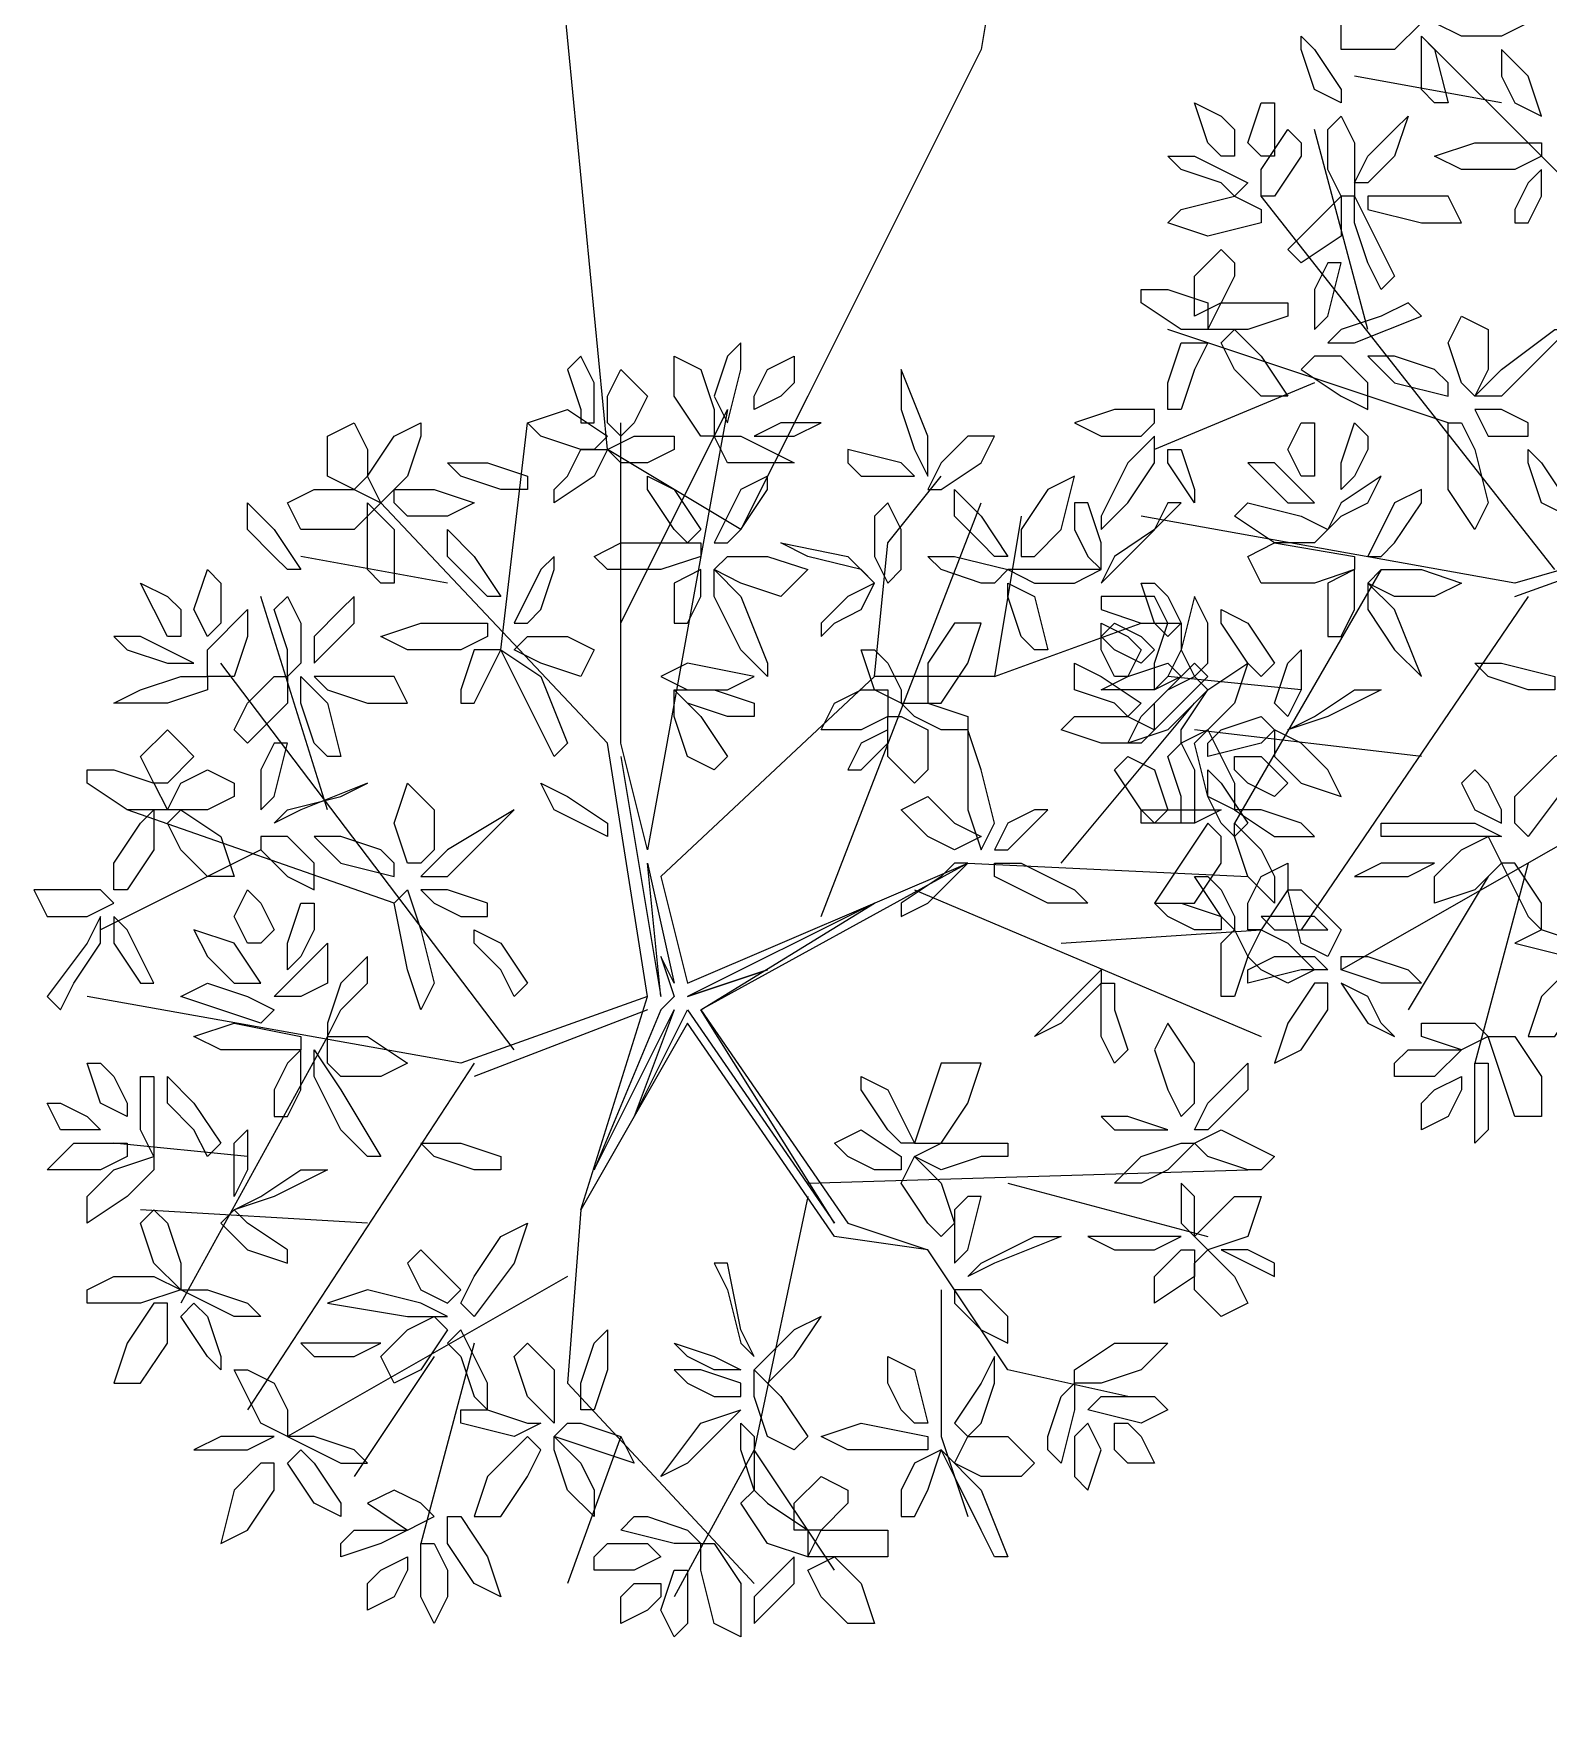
# Model space of a CAD drawing. Header units: millimetres. Extents: x 2529 to 2673, y 1639 to 1859.
# Drawn here: x 2559.973 to 2563.178, y 1725.14 to 1728.731 of the extents above; entities that cross this region are included whole.
import ezdxf

# ---------------------------------------------------------------- set-up
doc = ezdxf.new("R2010")
doc.units = ezdxf.units.MM
doc.layers.add('PDF_0', color=7, linetype='Continuous')
doc.layers.add('PDF_CVL_CUADCON_TIT', color=7, linetype='Continuous')

msp = doc.modelspace()

# ---------------------------------------------------------------- linework, layer by layer
at = {"layer": 'PDF_0', "lineweight": 9}
for points in [[(2562.7967, 1728.7825), (2562.8815, 1728.7825), (2562.9097, 1728.7543), (2562.8532, 1728.6978), (2562.7403, 1728.6978), (2562.7403, 1728.7543)], [(2562.9379, 1728.7543), (2562.9662, 1728.7825), (2563.0509, 1728.7825), (2563.1356, 1728.7543), (2563.0791, 1728.7261), (2562.9944, 1728.7261)], [(2562.6838, 1728.6131), (2562.6555, 1728.6978), (2562.6555, 1728.7261), (2562.6838, 1728.6978), (2562.7403, 1728.6131), (2562.7403, 1728.5849)], [(2562.9097, 1728.6131), (2562.9097, 1728.6978), (2562.9097, 1728.7261), (2562.9379, 1728.6978), (2562.9662, 1728.5849), (2562.9379, 1728.5849)], [(2563.1074, 1728.5849), (2563.1638, 1728.5566), (2563.1356, 1728.6413), (2563.0791, 1728.6978), (2563.0791, 1728.6413)], [(2562.5143, 1728.4719), (2562.4861, 1728.4719), (2562.4579, 1728.5001), (2562.4296, 1728.5849), (2562.4861, 1728.5566), (2562.5143, 1728.5284)], [(2562.5991, 1728.5566), (2562.5991, 1728.4719), (2562.5708, 1728.4719), (2562.5426, 1728.5001), (2562.5708, 1728.5849), (2562.5991, 1728.5849)], [(2562.6555, 1728.4719), (2562.5991, 1728.3872), (2562.5708, 1728.3872), (2562.5708, 1728.4437), (2562.6273, 1728.5284), (2562.6555, 1728.5001)], [(2562.712, 1728.4437), (2562.712, 1728.5284), (2562.7403, 1728.5566), (2562.7685, 1728.5001), (2562.7685, 1728.3872), (2562.7403, 1728.3872)], [(2562.7967, 1728.4719), (2562.8532, 1728.5284), (2562.8815, 1728.5566), (2562.8532, 1728.4719), (2562.7967, 1728.4154), (2562.7685, 1728.4154)], [(2563.1074, 1728.4437), (2562.9944, 1728.4437), (2562.9379, 1728.4719), (2563.0227, 1728.5001), (2563.1638, 1728.5001), (2563.1638, 1728.4719)], [(2562.4861, 1728.4154), (2562.4014, 1728.4437), (2562.3731, 1728.4719), (2562.4296, 1728.4719), (2562.5426, 1728.4154), (2562.5143, 1728.3872)], [(2563.1074, 1728.3307), (2563.1356, 1728.3307), (2563.1638, 1728.3872), (2563.1638, 1728.4437), (2563.1356, 1728.4154), (2563.1074, 1728.3589)], [(2562.5708, 1728.3589), (2562.5708, 1728.3307), (2562.4579, 1728.3025), (2562.3731, 1728.3307), (2562.4014, 1728.3589), (2562.5143, 1728.3872)], [(2562.6555, 1728.3025), (2562.712, 1728.3589), (2562.7403, 1728.3872), (2562.7403, 1728.3025), (2562.6555, 1728.246), (2562.6273, 1728.2742)], [(2562.7967, 1728.246), (2562.7685, 1728.3307), (2562.7685, 1728.3872), (2562.7967, 1728.3307), (2562.8532, 1728.2177), (2562.825, 1728.1895)], [(2562.7967, 1728.3872), (2562.7967, 1728.3589), (2562.9097, 1728.3307), (2562.9944, 1728.3307), (2562.9662, 1728.3872), (2562.8532, 1728.3872)], [(2562.5143, 1728.2177), (2562.4861, 1728.1613), (2562.4296, 1728.133), (2562.4296, 1728.2177), (2562.4861, 1728.2742), (2562.5143, 1728.246)], [(2562.6838, 1728.1895), (2562.6838, 1728.133), (2562.6838, 1728.1048), (2562.712, 1728.133), (2562.7403, 1728.246), (2562.712, 1728.246)], [(2562.3731, 1728.1895), (2562.4579, 1728.1613), (2562.4579, 1728.1048), (2562.4014, 1728.1048), (2562.3167, 1728.1613), (2562.3167, 1728.1895)], [(2562.6273, 1728.1613), (2562.6273, 1728.133), (2562.5426, 1728.1048), (2562.4579, 1728.1048), (2562.4861, 1728.1613), (2562.5708, 1728.1613)], [(2562.825, 1728.133), (2562.7403, 1728.1048), (2562.712, 1728.0765), (2562.7685, 1728.0765), (2562.9097, 1728.133), (2562.8815, 1728.1613)], [(2563.0227, 1727.9636), (2562.9944, 1727.9918), (2562.9662, 1728.0765), (2562.9944, 1728.133), (2563.0509, 1728.1048), (2563.0509, 1728.0201)], [(2562.4861, 1728.0765), (2562.5143, 1728.1048), (2562.5708, 1728.0483), (2562.6273, 1727.9636), (2562.5708, 1727.9636), (2562.5143, 1728.0201)], [(2563.1638, 1728.0483), (2563.0791, 1727.9636), (2563.0227, 1727.9636), (2563.0791, 1728.0201), (2563.1921, 1728.1048), (2563.2203, 1728.1048)], [(2561.413, 1727.9636), (2561.4412, 1727.9071), (2561.4695, 1728.0201), (2561.4695, 1728.0765), (2561.4412, 1728.0483)], [(2562.3731, 1727.9918), (2562.4014, 1728.0765), (2562.4579, 1728.0765), (2562.4296, 1728.0201), (2562.4014, 1727.9353), (2562.3731, 1727.9353)], [(2561.1306, 1727.9071), (2561.1588, 1727.9071), (2561.1588, 1727.9918), (2561.1306, 1728.0483), (2561.1024, 1728.0201), (2561.1306, 1727.9353)], [(2561.413, 1727.8789), (2561.3848, 1727.8789), (2561.3283, 1727.9636), (2561.3283, 1728.0483), (2561.3848, 1728.0201), (2561.413, 1727.9353)], [(2561.4977, 1727.9353), (2561.4977, 1727.9636), (2561.5259, 1728.0201), (2561.5824, 1728.0483), (2561.5824, 1727.9918), (2561.5542, 1727.9636)], [(2562.6838, 1728.0483), (2562.6555, 1728.0201), (2562.7403, 1727.9636), (2562.7967, 1727.9353), (2562.7967, 1727.9918), (2562.7403, 1728.0483)], [(2562.9379, 1728.0201), (2562.8532, 1728.0483), (2562.7967, 1728.0483), (2562.8532, 1727.9918), (2562.9662, 1727.9636), (2562.9662, 1727.9918)], [(2561.2153, 1727.8789), (2561.1871, 1727.9071), (2561.1871, 1727.9636), (2561.2153, 1728.0201), (2561.2718, 1727.9636), (2561.2436, 1727.9071)], [(2561.8083, 1727.9353), (2561.8366, 1727.8506), (2561.8648, 1727.7941), (2561.8648, 1727.8789), (2561.8083, 1728.0201), (2561.8083, 1727.9918)], [(2561.1306, 1727.8506), (2561.0459, 1727.8789), (2561.0176, 1727.9071), (2561.1024, 1727.9353), (2561.1871, 1727.8789), (2561.1588, 1727.8506)], [(2562.3449, 1727.9071), (2562.3449, 1727.9353), (2562.2602, 1727.9353), (2562.1755, 1727.9071), (2562.2319, 1727.8789), (2562.3167, 1727.8789)], [(2563.1356, 1727.8789), (2563.1356, 1727.9071), (2563.0791, 1727.9353), (2563.0227, 1727.9353), (2563.0509, 1727.8789), (2563.1074, 1727.8789)], [(2560.6788, 1727.8506), (2560.6788, 1727.7941), (2560.6505, 1727.7659), (2560.594, 1727.7941), (2560.594, 1727.8789), (2560.6505, 1727.9071)], [(2560.7917, 1727.9071), (2560.7917, 1727.8789), (2560.7635, 1727.7941), (2560.707, 1727.7377), (2560.6788, 1727.7941), (2560.7352, 1727.8789)], [(2561.2718, 1727.8224), (2561.2153, 1727.8224), (2561.1871, 1727.8506), (2561.2436, 1727.8789), (2561.3283, 1727.8789), (2561.3283, 1727.8506)], [(2561.5259, 1727.8224), (2561.4412, 1727.8224), (2561.413, 1727.8789), (2561.4695, 1727.8789), (2561.5824, 1727.8224), (2561.5542, 1727.8224)], [(2561.5824, 1727.8789), (2561.6389, 1727.9071), (2561.5542, 1727.9071), (2561.4977, 1727.8789), (2561.5259, 1727.8789)], [(2561.8648, 1727.7659), (2561.8931, 1727.7659), (2561.9778, 1727.8224), (2562.006, 1727.8789), (2561.9495, 1727.8789), (2561.8931, 1727.8224)], [(2562.2884, 1727.7377), (2562.3449, 1727.8224), (2562.3449, 1727.8789), (2562.2884, 1727.8224), (2562.2319, 1727.7094), (2562.2319, 1727.6812)], [(2562.6838, 1727.7941), (2562.6555, 1727.7941), (2562.6273, 1727.8506), (2562.6555, 1727.9071), (2562.6838, 1727.9071), (2562.6838, 1727.8506)], [(2562.7967, 1727.8506), (2562.7685, 1727.7941), (2562.7403, 1727.7659), (2562.7403, 1727.8224), (2562.7685, 1727.9071), (2562.7967, 1727.8789)], [(2563.0227, 1727.8506), (2563.0509, 1727.7377), (2563.0227, 1727.6812), (2562.9662, 1727.7659), (2562.9662, 1727.9071), (2562.9944, 1727.9071)], [(2561.1024, 1727.7941), (2561.1306, 1727.8506), (2561.1871, 1727.8506), (2561.1588, 1727.7941), (2561.0741, 1727.7377), (2561.0741, 1727.7659)], [(2561.7236, 1727.7941), (2561.8083, 1727.7941), (2561.8366, 1727.7941), (2561.8083, 1727.8224), (2561.6954, 1727.8506), (2561.6954, 1727.8224)], [(2562.4296, 1727.7659), (2562.4296, 1727.7377), (2562.3731, 1727.8224), (2562.3731, 1727.8506), (2562.4014, 1727.8506)], [(2563.1638, 1727.7377), (2563.1356, 1727.8224), (2563.1356, 1727.8506), (2563.1638, 1727.8224), (2563.2203, 1727.7377), (2563.2203, 1727.7094)], [(2560.9612, 1727.7659), (2560.8764, 1727.7941), (2560.8482, 1727.8224), (2560.9329, 1727.8224), (2561.0176, 1727.7941), (2561.0176, 1727.7659)], [(2562.6273, 1727.7377), (2562.6838, 1727.7377), (2562.5991, 1727.8224), (2562.5426, 1727.8224), (2562.5708, 1727.7941)], [(2561.3283, 1727.6812), (2561.2718, 1727.7659), (2561.2718, 1727.7941), (2561.3283, 1727.7659), (2561.3848, 1727.6812), (2561.3565, 1727.653)], [(2561.4695, 1727.6812), (2561.5259, 1727.7659), (2561.5259, 1727.7941), (2561.4695, 1727.7659), (2561.413, 1727.653), (2561.4412, 1727.653)], [(2562.0625, 1727.6247), (2562.0907, 1727.6247), (2562.1472, 1727.6812), (2562.1755, 1727.7941), (2562.119, 1727.7659), (2562.0625, 1727.6812)], [(2562.7967, 1727.7377), (2562.825, 1727.7941), (2562.7403, 1727.7377), (2562.712, 1727.6812), (2562.7403, 1727.7094)], [(2560.4811, 1727.6247), (2560.4246, 1727.6812), (2560.4246, 1727.7377), (2560.4811, 1727.6812), (2560.5376, 1727.5965), (2560.5093, 1727.5965)], [(2560.5658, 1727.7659), (2560.6505, 1727.7659), (2560.707, 1727.7377), (2560.6505, 1727.6812), (2560.5376, 1727.6812), (2560.5093, 1727.7377)], [(2560.6788, 1727.5965), (2560.6788, 1727.6812), (2560.6788, 1727.7377), (2560.7352, 1727.6812), (2560.7352, 1727.5682), (2560.707, 1727.5682)], [(2560.7352, 1727.7377), (2560.7352, 1727.7659), (2560.82, 1727.7659), (2560.9047, 1727.7377), (2560.8482, 1727.7094), (2560.7635, 1727.7094)], [(2561.7801, 1727.5682), (2561.8083, 1727.5965), (2561.8083, 1727.6812), (2561.7801, 1727.7377), (2561.7519, 1727.7094), (2561.7519, 1727.6247)], [(2561.9778, 1727.653), (2561.9213, 1727.7094), (2561.9213, 1727.7659), (2561.9778, 1727.7094), (2562.0343, 1727.6247), (2562.006, 1727.6247)], [(2562.1755, 1727.6812), (2562.2037, 1727.6247), (2562.2319, 1727.5965), (2562.2319, 1727.653), (2562.2037, 1727.7377), (2562.1755, 1727.7377)], [(2562.3449, 1727.6812), (2562.2602, 1727.6247), (2562.2319, 1727.5682), (2562.2884, 1727.6247), (2562.4014, 1727.7377), (2562.3731, 1727.7377)], [(2562.712, 1727.6812), (2562.6838, 1727.653), (2562.5991, 1727.653), (2562.5143, 1727.7094), (2562.5426, 1727.7377), (2562.6555, 1727.7094)], [(2562.8532, 1727.653), (2562.9097, 1727.7377), (2562.9097, 1727.7659), (2562.8532, 1727.7377), (2562.7967, 1727.6247), (2562.825, 1727.6247)], [(2560.9047, 1727.5682), (2560.8482, 1727.6247), (2560.8482, 1727.6812), (2560.9047, 1727.6247), (2560.9612, 1727.54), (2560.9329, 1727.54)], [(2561.3, 1727.5965), (2561.1871, 1727.5965), (2561.1588, 1727.6247), (2561.2153, 1727.653), (2561.3848, 1727.653), (2561.3848, 1727.6247)], [(2561.6107, 1727.6247), (2561.5542, 1727.653), (2561.6954, 1727.6247), (2561.7519, 1727.5682), (2561.7236, 1727.5965)], [(2562.6838, 1727.5682), (2562.5708, 1727.5682), (2562.5426, 1727.6247), (2562.5991, 1727.653), (2562.7685, 1727.6247), (2562.7685, 1727.5965)], [(2560.3681, 1727.54), (2560.3681, 1727.4835), (2560.3399, 1727.4553), (2560.3116, 1727.5118), (2560.3399, 1727.5965), (2560.3681, 1727.5682)], [(2561.0459, 1727.5118), (2561.0741, 1727.5965), (2561.0741, 1727.6247), (2561.0459, 1727.5965), (2560.9894, 1727.4835), (2561.0176, 1727.4835)], [(2561.3283, 1727.4835), (2561.3565, 1727.4835), (2561.3848, 1727.54), (2561.3848, 1727.5965), (2561.3283, 1727.5682), (2561.3283, 1727.5118)], [(2561.413, 1727.5965), (2561.4412, 1727.6247), (2561.5259, 1727.6247), (2561.6107, 1727.5965), (2561.5542, 1727.54), (2561.4695, 1727.5682)], [(2561.4695, 1727.427), (2561.413, 1727.54), (2561.413, 1727.5965), (2561.4695, 1727.54), (2561.5259, 1727.3988), (2561.5259, 1727.3706)], [(2561.9778, 1727.5682), (2561.8931, 1727.5965), (2561.8648, 1727.6247), (2561.9213, 1727.6247), (2562.0343, 1727.5965), (2562.006, 1727.5682)], [(2562.1755, 1727.5682), (2562.2319, 1727.5965), (2562.119, 1727.5965), (2562.0343, 1727.5965), (2562.0907, 1727.5682)], [(2562.712, 1727.4553), (2562.7403, 1727.4553), (2562.7685, 1727.5118), (2562.7685, 1727.5965), (2562.712, 1727.5682), (2562.712, 1727.5118)], [(2562.7967, 1727.5682), (2562.825, 1727.5965), (2562.9097, 1727.5965), (2562.9944, 1727.5682), (2562.9379, 1727.54), (2562.8532, 1727.54)], [(2560.2834, 1727.4553), (2560.2552, 1727.4553), (2560.2269, 1727.5118), (2560.1987, 1727.5682), (2560.2552, 1727.54), (2560.2834, 1727.5118)], [(2561.6671, 1727.4835), (2561.7236, 1727.5118), (2561.7519, 1727.5682), (2561.6954, 1727.54), (2561.6389, 1727.4835), (2561.6389, 1727.4553)], [(2562.0625, 1727.4553), (2562.0343, 1727.54), (2562.0343, 1727.5682), (2562.0907, 1727.54), (2562.119, 1727.427), (2562.0907, 1727.427)], [(2562.3731, 1727.54), (2562.4014, 1727.4835), (2562.3731, 1727.4553), (2562.3449, 1727.4835), (2562.3167, 1727.5682), (2562.3449, 1727.5682)], [(2562.8532, 1727.427), (2562.9097, 1727.3706), (2562.8532, 1727.5118), (2562.7967, 1727.5682), (2562.7967, 1727.5118)], [(2560.5093, 1727.427), (2560.4811, 1727.5118), (2560.5093, 1727.54), (2560.5376, 1727.4835), (2560.5376, 1727.3988), (2560.5093, 1727.3706)], [(2560.5658, 1727.4553), (2560.5658, 1727.3988), (2560.6505, 1727.4835), (2560.6505, 1727.54), (2560.6223, 1727.5118)], [(2562.2319, 1727.54), (2562.2319, 1727.5118), (2562.3167, 1727.4835), (2562.3731, 1727.4835), (2562.3449, 1727.54), (2562.2884, 1727.54)], [(2562.4579, 1727.4835), (2562.4296, 1727.54), (2562.4014, 1727.427), (2562.4296, 1727.3706), (2562.4579, 1727.3988)], [(2560.4246, 1727.4553), (2560.3964, 1727.3706), (2560.3399, 1727.3706), (2560.3399, 1727.427), (2560.4246, 1727.5118), (2560.4246, 1727.4835)], [(2560.8764, 1727.427), (2560.7635, 1727.427), (2560.707, 1727.4553), (2560.7917, 1727.4835), (2560.9329, 1727.4835), (2560.9329, 1727.4553)], [(2561.8648, 1727.3141), (2561.8931, 1727.3141), (2561.9495, 1727.3988), (2561.9778, 1727.4835), (2561.9213, 1727.4835), (2561.8648, 1727.3988)], [(2562.2884, 1727.3706), (2562.2602, 1727.3706), (2562.2319, 1727.427), (2562.2319, 1727.4835), (2562.2884, 1727.4553), (2562.3167, 1727.427)], [(2562.3449, 1727.427), (2562.3167, 1727.3988), (2562.2602, 1727.427), (2562.2319, 1727.4553), (2562.2602, 1727.4835), (2562.3167, 1727.4553)], [(2562.4014, 1727.427), (2562.3731, 1727.3706), (2562.3449, 1727.3423), (2562.3449, 1727.3988), (2562.3731, 1727.4835), (2562.4014, 1727.4835)], [(2562.5426, 1727.3988), (2562.4861, 1727.4835), (2562.4861, 1727.5118), (2562.5426, 1727.4835), (2562.5991, 1727.3988), (2562.5708, 1727.3706)], [(2560.2552, 1727.3988), (2560.3116, 1727.3988), (2560.1987, 1727.4553), (2560.1422, 1727.4553), (2560.1704, 1727.427)], [(2560.9894, 1727.427), (2561.0176, 1727.4553), (2561.1024, 1727.4553), (2561.1588, 1727.427), (2561.1306, 1727.3706), (2561.0459, 1727.3988)], [(2560.8764, 1727.3141), (2560.9047, 1727.3141), (2560.9329, 1727.3706), (2560.9612, 1727.427), (2560.9047, 1727.427), (2560.8764, 1727.3423)], [(2561.0459, 1727.2576), (2560.9894, 1727.3706), (2560.9612, 1727.427), (2561.0459, 1727.3706), (2561.1024, 1727.2294), (2561.0741, 1727.2011)], [(2561.7801, 1727.3988), (2561.8083, 1727.3423), (2561.8083, 1727.3141), (2561.7519, 1727.3423), (2561.7236, 1727.427), (2561.7519, 1727.427)], [(2562.6273, 1727.3988), (2562.6555, 1727.427), (2562.6555, 1727.3423), (2562.6273, 1727.2858), (2562.5991, 1727.3141)], [(2561.4412, 1727.3423), (2561.4977, 1727.3706), (2561.3565, 1727.3988), (2561.3, 1727.3706), (2561.3565, 1727.3423)], [(2562.2602, 1727.3141), (2562.1755, 1727.3423), (2562.1755, 1727.3988), (2562.2319, 1727.3706), (2562.3167, 1727.3141), (2562.2884, 1727.2858)], [(2562.3449, 1727.3423), (2562.2602, 1727.3423), (2562.2319, 1727.3423), (2562.2884, 1727.3706), (2562.3731, 1727.3988), (2562.4014, 1727.3706)], [(2562.4296, 1727.3423), (2562.3731, 1727.2858), (2562.3449, 1727.2576), (2562.3449, 1727.3141), (2562.4296, 1727.3988), (2562.4579, 1727.3706)], [(2562.4014, 1727.2294), (2562.4014, 1727.2576), (2562.4579, 1727.3423), (2562.5426, 1727.3988), (2562.5143, 1727.3141), (2562.4579, 1727.2576)], [(2563.1356, 1727.3423), (2563.0509, 1727.3706), (2563.0227, 1727.3988), (2563.0791, 1727.3988), (2563.1921, 1727.3706), (2563.1921, 1727.3423)], [(2560.3399, 1727.3706), (2560.3399, 1727.3423), (2560.2552, 1727.3141), (2560.1422, 1727.3141), (2560.1987, 1727.3423), (2560.2834, 1727.3706)], [(2560.4246, 1727.3141), (2560.4811, 1727.3706), (2560.5093, 1727.3706), (2560.5093, 1727.3141), (2560.4246, 1727.2294), (2560.3964, 1727.2576)], [(2560.5658, 1727.2294), (2560.5376, 1727.3141), (2560.5376, 1727.3706), (2560.594, 1727.3141), (2560.6223, 1727.2011), (2560.594, 1727.2011)], [(2560.5658, 1727.3706), (2560.594, 1727.3423), (2560.6788, 1727.3141), (2560.7635, 1727.3141), (2560.7352, 1727.3706), (2560.6505, 1727.3706)], [(2561.4412, 1727.2858), (2561.3565, 1727.3141), (2561.3283, 1727.3423), (2561.413, 1727.3423), (2561.4977, 1727.3141), (2561.4977, 1727.2858)], [(2561.3565, 1727.2011), (2561.3283, 1727.2858), (2561.3283, 1727.3423), (2561.3848, 1727.2858), (2561.4412, 1727.2011), (2561.413, 1727.1729)], [(2561.7801, 1727.3423), (2561.7801, 1727.2858), (2561.7236, 1727.2576), (2561.6389, 1727.2576), (2561.6671, 1727.3141), (2561.7236, 1727.3423)], [(2562.4296, 1727.3706), (2562.4579, 1727.3423), (2562.3731, 1727.2576), (2562.2884, 1727.2294), (2562.3167, 1727.2858), (2562.3731, 1727.3423)], [(2562.7685, 1727.3423), (2562.825, 1727.3423), (2562.712, 1727.2858), (2562.6273, 1727.2576), (2562.6838, 1727.2858)], [(2561.8931, 1727.2576), (2561.8366, 1727.2858), (2561.8083, 1727.3141), (2561.8648, 1727.3141), (2561.9495, 1727.2858), (2561.9495, 1727.2576)], [(2561.8648, 1727.2576), (2561.8648, 1727.1729), (2561.8366, 1727.1446), (2561.7801, 1727.2011), (2561.7801, 1727.2858), (2561.8083, 1727.2858)], [(2562.3449, 1727.2576), (2562.3167, 1727.2294), (2562.2319, 1727.2294), (2562.1472, 1727.2576), (2562.1755, 1727.2858), (2562.2884, 1727.2858)], [(2562.4861, 1727.2576), (2562.5708, 1727.2858), (2562.5991, 1727.2576), (2562.5708, 1727.2294), (2562.4579, 1727.2011), (2562.4579, 1727.2294)], [(2560.3116, 1727.2011), (2560.2552, 1727.1446), (2560.2269, 1727.1446), (2560.1987, 1727.2011), (2560.2552, 1727.2576), (2560.2834, 1727.2294)], [(2561.7801, 1727.2576), (2561.7236, 1727.2294), (2561.6954, 1727.1729), (2561.7236, 1727.1729), (2561.7801, 1727.2294)], [(2561.9778, 1727.1729), (2561.9495, 1727.2576), (2561.9495, 1727.0882), (2561.9778, 1727.0034), (2562.006, 1727.0599)], [(2562.4861, 1727.2011), (2562.5143, 1727.1446), (2562.5143, 1727.0882), (2562.4579, 1727.1164), (2562.4296, 1727.2294), (2562.4579, 1727.2576)], [(2562.5991, 1727.2576), (2562.5991, 1727.2011), (2562.6555, 1727.1446), (2562.7403, 1727.1164), (2562.712, 1727.1729), (2562.6555, 1727.2294)], [(2560.4528, 1727.1729), (2560.4528, 1727.1164), (2560.4528, 1727.0882), (2560.4811, 1727.1164), (2560.5093, 1727.2294), (2560.4811, 1727.2294)], [(2562.3167, 1727.0882), (2562.2602, 1727.1729), (2562.2884, 1727.2011), (2562.3449, 1727.1729), (2562.3731, 1727.0882), (2562.3449, 1727.0599)], [(2562.4014, 1727.1164), (2562.3731, 1727.2011), (2562.4014, 1727.2294), (2562.4296, 1727.1729), (2562.4296, 1727.0599), (2562.4014, 1727.0599)], [(2562.5143, 1727.1729), (2562.5143, 1727.2011), (2562.5708, 1727.2011), (2562.6273, 1727.1446), (2562.5991, 1727.1164), (2562.5426, 1727.1446)], [(2563.1074, 1727.1164), (2563.1921, 1727.2011), (2563.2486, 1727.2294), (2563.2203, 1727.1446), (2563.1356, 1727.0317), (2563.1074, 1727.0599)], [(2560.1422, 1727.1729), (2560.2269, 1727.1446), (2560.2552, 1727.0882), (2560.1704, 1727.0882), (2560.0857, 1727.1446), (2560.0857, 1727.1729)], [(2560.3964, 1727.1446), (2560.3964, 1727.1164), (2560.3399, 1727.0882), (2560.2552, 1727.0882), (2560.2834, 1727.1446), (2560.3399, 1727.1729)], [(2562.4861, 1727.0599), (2562.4579, 1727.1164), (2562.4579, 1727.1729), (2562.4861, 1727.1446), (2562.5426, 1727.0599), (2562.5143, 1727.0317)], [(2563.0227, 1727.1729), (2562.9944, 1727.1446), (2563.0227, 1727.0882), (2563.0791, 1727.0599), (2563.0791, 1727.0882), (2563.0509, 1727.1446)], [(2560.6223, 1727.1164), (2560.6788, 1727.1446), (2560.5376, 1727.0882), (2560.4811, 1727.0599), (2560.5093, 1727.0882)], [(2560.7917, 1726.9752), (2560.7635, 1726.9752), (2560.7352, 1727.0599), (2560.7635, 1727.1446), (2560.82, 1727.0882), (2560.82, 1727.0034)], [(2561.1306, 1727.0599), (2561.0741, 1727.0882), (2561.0459, 1727.1446), (2561.1024, 1727.1164), (2561.1871, 1727.0599), (2561.1871, 1727.0317)], [(2560.1422, 1726.9752), (2560.1987, 1727.0599), (2560.2269, 1727.0882), (2560.2269, 1727.0034), (2560.1704, 1726.9187), (2560.1422, 1726.9187)], [(2560.2552, 1727.0599), (2560.2834, 1727.0882), (2560.3681, 1727.0317), (2560.3964, 1726.947), (2560.3399, 1726.947), (2560.2834, 1727.0034)], [(2560.9329, 1727.0317), (2560.9894, 1727.0882), (2560.8482, 1727.0034), (2560.7917, 1726.947), (2560.8482, 1726.947)], [(2561.9778, 1727.0317), (2561.9213, 1727.0034), (2561.8648, 1727.0317), (2561.8083, 1727.0882), (2561.8648, 1727.1164), (2561.9213, 1727.0599)], [(2562.119, 1727.0882), (2562.0907, 1727.0882), (2562.0343, 1727.0599), (2562.006, 1727.0034), (2562.0343, 1727.0034), (2562.0907, 1727.0599)], [(2562.3731, 1727.0882), (2562.4579, 1727.0882), (2562.4861, 1727.0882), (2562.4296, 1727.0599), (2562.3167, 1727.0599), (2562.3167, 1727.0882)], [(2562.5708, 1727.0882), (2562.5143, 1727.0882), (2562.5991, 1727.0317), (2562.6838, 1727.0317), (2562.6555, 1727.0599)], [(2562.4861, 1727.0317), (2562.4579, 1727.0599), (2562.4014, 1726.9752), (2562.3449, 1726.8905), (2562.4296, 1726.8905), (2562.4861, 1726.9752)], [(2562.5708, 1727.0034), (2562.5991, 1726.947), (2562.5991, 1726.8905), (2562.5426, 1726.947), (2562.5143, 1727.0317), (2562.5143, 1727.0599)], [(2562.8815, 1727.0599), (2563.0227, 1727.0599), (2563.0791, 1727.0317), (2562.9662, 1727.0317), (2562.825, 1727.0317), (2562.825, 1727.0599)], [(2560.4528, 1727.0317), (2560.4528, 1727.0034), (2560.5093, 1726.947), (2560.5658, 1726.9187), (2560.5658, 1726.9752), (2560.5093, 1727.0317)], [(2560.707, 1727.0034), (2560.6223, 1727.0317), (2560.5658, 1727.0317), (2560.6223, 1726.9752), (2560.7352, 1726.947), (2560.7352, 1726.9752)], [(2563.0509, 1727.0317), (2563.0791, 1726.9752), (2563.0227, 1726.9187), (2562.9379, 1726.8905), (2562.9379, 1726.947), (2562.9944, 1727.0034)], [(2561.8931, 1726.947), (2561.8083, 1726.8905), (2561.8083, 1726.8622), (2561.8648, 1726.8905), (2561.9495, 1726.9752), (2561.9213, 1726.9752)], [(2562.0625, 1726.9752), (2562.1755, 1726.9187), (2562.2037, 1726.8905), (2562.119, 1726.8905), (2562.006, 1726.947), (2562.006, 1726.9752)], [(2562.4861, 1726.9187), (2562.5143, 1726.8622), (2562.5143, 1726.834), (2562.4861, 1726.8622), (2562.4296, 1726.947), (2562.4579, 1726.947)], [(2562.5426, 1726.8905), (2562.5708, 1726.947), (2562.6273, 1726.9752), (2562.6273, 1726.9187), (2562.5708, 1726.834), (2562.5426, 1726.834)], [(2562.8815, 1726.947), (2562.9379, 1726.9752), (2562.825, 1726.9752), (2562.7685, 1726.947), (2562.7967, 1726.947)], [(2563.1074, 1726.9187), (2563.1356, 1726.8622), (2563.1638, 1726.834), (2563.1638, 1726.8905), (2563.1074, 1726.9752), (2563.0791, 1726.9752)], [(2560.1422, 1726.8905), (2560.114, 1726.9187), (2560.0292, 1726.9187), (2559.9728, 1726.9187), (2560.001, 1726.8622), (2560.0857, 1726.8622)], [(2560.4528, 1726.8058), (2560.4246, 1726.8058), (2560.3964, 1726.8622), (2560.4246, 1726.9187), (2560.4528, 1726.8905), (2560.4811, 1726.834)], [(2560.7917, 1726.834), (2560.82, 1726.721), (2560.7917, 1726.6646), (2560.7635, 1726.7493), (2560.7352, 1726.8905), (2560.7635, 1726.9187)], [(2560.9329, 1726.8622), (2560.9329, 1726.8905), (2560.8482, 1726.9187), (2560.7917, 1726.9187), (2560.82, 1726.8905), (2560.8764, 1726.8622)], [(2562.6838, 1726.8905), (2562.7403, 1726.834), (2562.712, 1726.7775), (2562.6555, 1726.8058), (2562.6273, 1726.9187), (2562.6555, 1726.9187)], [(2560.5658, 1726.834), (2560.5376, 1726.7775), (2560.5093, 1726.7493), (2560.5093, 1726.8058), (2560.5376, 1726.8905), (2560.5658, 1726.8905)], [(2562.4296, 1726.834), (2562.3731, 1726.8622), (2562.3449, 1726.8905), (2562.4014, 1726.8905), (2562.4861, 1726.8622), (2562.4861, 1726.834)], [(2560.0575, 1726.721), (2560.114, 1726.8058), (2560.114, 1726.8622), (2560.0857, 1726.8058), (2560.001, 1726.6928), (2560.0292, 1726.6646)], [(2560.1987, 1726.7775), (2560.1704, 1726.834), (2560.1422, 1726.8622), (2560.1422, 1726.8058), (2560.1987, 1726.721), (2560.2269, 1726.721)], [(2562.5708, 1726.8622), (2562.5991, 1726.834), (2562.6555, 1726.834), (2562.712, 1726.834), (2562.6838, 1726.8622), (2562.6273, 1726.8622)], [(2560.3964, 1726.721), (2560.4528, 1726.721), (2560.3964, 1726.8058), (2560.3116, 1726.834), (2560.3399, 1726.7775)], [(2560.594, 1726.721), (2560.5376, 1726.6928), (2560.4811, 1726.6928), (2560.5093, 1726.721), (2560.594, 1726.8058), (2560.594, 1726.7775)], [(2560.9612, 1726.7493), (2560.9047, 1726.8058), (2560.9047, 1726.834), (2560.9612, 1726.8058), (2561.0176, 1726.721), (2560.9894, 1726.6928)], [(2562.4861, 1726.7493), (2562.4861, 1726.8058), (2562.5143, 1726.834), (2562.5426, 1726.7775), (2562.5143, 1726.6928), (2562.4861, 1726.6928)], [(2562.5426, 1726.7775), (2562.5708, 1726.834), (2562.6273, 1726.8058), (2562.6838, 1726.7493), (2562.6273, 1726.721), (2562.5708, 1726.7493)], [(2563.1638, 1726.834), (2563.1074, 1726.8058), (2563.2203, 1726.7775), (2563.2768, 1726.7775), (2563.2486, 1726.8058)], [(2560.6223, 1726.6646), (2560.6788, 1726.721), (2560.6788, 1726.7775), (2560.6223, 1726.721), (2560.594, 1726.6363), (2560.594, 1726.6081)], [(2562.5991, 1726.7775), (2562.6838, 1726.7775), (2562.712, 1726.7493), (2562.6555, 1726.7493), (2562.5426, 1726.721), (2562.5426, 1726.7493)], [(2562.7967, 1726.7775), (2562.8815, 1726.7493), (2562.9097, 1726.721), (2562.825, 1726.721), (2562.7403, 1726.7493), (2562.7403, 1726.7775)], [(2563.2768, 1726.7493), (2563.2486, 1726.7775), (2563.1638, 1726.6928), (2563.1356, 1726.6081), (2563.1921, 1726.6081), (2563.2486, 1726.6928)], [(2562.2037, 1726.6928), (2562.1472, 1726.6363), (2562.0907, 1726.6081), (2562.1472, 1726.6646), (2562.2319, 1726.7493), (2562.2319, 1726.721)], [(2560.4811, 1726.6646), (2560.4528, 1726.6363), (2560.3681, 1726.6646), (2560.2834, 1726.6928), (2560.3399, 1726.721), (2560.4246, 1726.6928)], [(2562.2602, 1726.6646), (2562.2884, 1726.5798), (2562.2602, 1726.5516), (2562.2319, 1726.6081), (2562.2319, 1726.721), (2562.2602, 1726.721)], [(2562.712, 1726.721), (2562.6838, 1726.721), (2562.6273, 1726.6363), (2562.5991, 1726.5516), (2562.6555, 1726.5798), (2562.712, 1726.6646)], [(2562.7967, 1726.6928), (2562.7403, 1726.721), (2562.7967, 1726.6363), (2562.8532, 1726.6081), (2562.825, 1726.6363)], [(2560.4811, 1726.5798), (2560.3681, 1726.5798), (2560.3116, 1726.6081), (2560.3964, 1726.6363), (2560.5376, 1726.6081), (2560.5376, 1726.5798)], [(2562.4014, 1726.4386), (2562.4296, 1726.4669), (2562.4296, 1726.5516), (2562.3731, 1726.6363), (2562.3449, 1726.5798), (2562.3731, 1726.4951)], [(2562.9662, 1726.6363), (2563.0227, 1726.6363), (2563.0509, 1726.6081), (2562.9944, 1726.5798), (2562.9097, 1726.6081), (2562.9097, 1726.6363)], [(2560.594, 1726.5516), (2560.594, 1726.6081), (2560.6788, 1726.6081), (2560.7635, 1726.5516), (2560.707, 1726.5234), (2560.6223, 1726.5234)], [(2563.0509, 1726.6081), (2563.1074, 1726.6081), (2563.1638, 1726.5234), (2563.1638, 1726.4386), (2563.1074, 1726.4386), (2563.0791, 1726.5234)], [(2560.1422, 1726.5234), (2560.1704, 1726.4669), (2560.1704, 1726.4386), (2560.114, 1726.4669), (2560.0857, 1726.5516), (2560.114, 1726.5516)], [(2560.4811, 1726.4386), (2560.5093, 1726.4386), (2560.5376, 1726.4951), (2560.5376, 1726.5798), (2560.5093, 1726.5516), (2560.4811, 1726.4951)], [(2560.6223, 1726.4104), (2560.5658, 1726.5234), (2560.5658, 1726.5798), (2560.6223, 1726.4951), (2560.707, 1726.3539), (2560.6788, 1726.3539)], [(2561.8366, 1726.3822), (2561.8931, 1726.3822), (2561.9495, 1726.4669), (2561.9778, 1726.5516), (2561.8931, 1726.5516), (2561.8648, 1726.4669)], [(2562.5426, 1726.4951), (2562.4579, 1726.4104), (2562.4296, 1726.4104), (2562.4579, 1726.4669), (2562.5426, 1726.5516), (2562.5426, 1726.5234)], [(2562.8815, 1726.5798), (2562.9379, 1726.5798), (2562.9944, 1726.5798), (2562.9379, 1726.5234), (2562.8532, 1726.5234), (2562.8532, 1726.5516)], [(2563.0509, 1726.4951), (2563.0509, 1726.4104), (2563.0227, 1726.3822), (2563.0227, 1726.4386), (2563.0227, 1726.5516), (2563.0509, 1726.5516)], [(2560.2269, 1726.4669), (2560.2269, 1726.4104), (2560.2269, 1726.3539), (2560.1987, 1726.4104), (2560.1987, 1726.5234), (2560.2269, 1726.5234)], [(2560.3116, 1726.4104), (2560.2552, 1726.4669), (2560.2552, 1726.5234), (2560.3116, 1726.4669), (2560.3681, 1726.3822), (2560.3399, 1726.3539)], [(2561.7801, 1726.4104), (2561.7236, 1726.4951), (2561.7236, 1726.5234), (2561.7801, 1726.4951), (2561.8366, 1726.3822), (2561.8083, 1726.3822)], [(2562.9944, 1726.5234), (2562.9944, 1726.4951), (2562.9662, 1726.4386), (2562.9097, 1726.4104), (2562.9097, 1726.4669), (2562.9379, 1726.4951)], [(2560.114, 1726.4104), (2560.0857, 1726.4104), (2560.0292, 1726.4104), (2560.001, 1726.4669), (2560.0292, 1726.4669), (2560.0857, 1726.4386)], [(2560.3964, 1726.3822), (2560.4246, 1726.4104), (2560.4246, 1726.3257), (2560.3964, 1726.2692), (2560.3964, 1726.2974)], [(2561.7519, 1726.3257), (2561.6954, 1726.3539), (2561.6671, 1726.3822), (2561.7236, 1726.4104), (2561.8083, 1726.3539), (2561.8083, 1726.3257)], [(2562.3449, 1726.4104), (2562.3731, 1726.4104), (2562.2884, 1726.4386), (2562.2319, 1726.4386), (2562.2602, 1726.4104)], [(2562.5426, 1726.3257), (2562.4579, 1726.3539), (2562.4296, 1726.3822), (2562.4861, 1726.4104), (2562.5991, 1726.3539), (2562.5708, 1726.3257)], [(2560.114, 1726.3257), (2560.0292, 1726.3257), (2560.001, 1726.3257), (2560.0575, 1726.3822), (2560.1704, 1726.3822), (2560.1704, 1726.3539)], [(2560.9047, 1726.3257), (2560.82, 1726.3539), (2560.7917, 1726.3822), (2560.8764, 1726.3822), (2560.9612, 1726.3539), (2560.9612, 1726.3257)], [(2561.9778, 1726.3539), (2561.8931, 1726.3257), (2561.8366, 1726.3539), (2561.8931, 1726.3822), (2562.0343, 1726.3822), (2562.0343, 1726.3539)], [(2562.3731, 1726.3257), (2562.3167, 1726.2974), (2562.2602, 1726.2974), (2562.3167, 1726.3539), (2562.4014, 1726.3822), (2562.4296, 1726.3822)], [(2560.2269, 1726.3539), (2560.2269, 1726.3257), (2560.1704, 1726.2692), (2560.0857, 1726.2127), (2560.0857, 1726.2692), (2560.1422, 1726.3257)], [(2561.8648, 1726.2127), (2561.8083, 1726.2974), (2561.8366, 1726.3539), (2561.8931, 1726.2974), (2561.9213, 1726.2127), (2561.8931, 1726.1845)], [(2560.5376, 1726.3257), (2560.594, 1726.3257), (2560.4811, 1726.2692), (2560.3964, 1726.241), (2560.4528, 1726.2692)], [(2561.9213, 1726.241), (2561.9213, 1726.1562), (2561.9213, 1726.128), (2561.9495, 1726.1562), (2561.9778, 1726.2692), (2561.9495, 1726.2692)], [(2562.4296, 1726.2692), (2562.4014, 1726.2974), (2562.4014, 1726.2127), (2562.4296, 1726.1845), (2562.4296, 1726.2127)], [(2562.4579, 1726.2127), (2562.5143, 1726.2692), (2562.5708, 1726.2692), (2562.5426, 1726.1845), (2562.4579, 1726.1562), (2562.4296, 1726.1845)], [(2560.2552, 1726.2127), (2560.2834, 1726.128), (2560.2834, 1726.0715), (2560.2269, 1726.128), (2560.1987, 1726.2127), (2560.2269, 1726.241)], [(2560.3964, 1726.241), (2560.3681, 1726.2127), (2560.4246, 1726.1562), (2560.5093, 1726.128), (2560.5093, 1726.1562), (2560.4246, 1726.2127)], [(2560.9047, 1726.0998), (2560.9612, 1726.1845), (2561.0176, 1726.2127), (2560.9894, 1726.128), (2560.9047, 1726.0151), (2560.8764, 1726.0433)], [(2560.7917, 1726.1562), (2560.7635, 1726.128), (2560.7917, 1726.0715), (2560.8482, 1726.0433), (2560.8764, 1726.0715), (2560.82, 1726.128)], [(2562.0907, 1726.1845), (2562.1472, 1726.1845), (2562.006, 1726.128), (2561.9495, 1726.0998), (2561.9778, 1726.128)], [(2562.3449, 1726.1562), (2562.4014, 1726.1845), (2562.2884, 1726.1845), (2562.2037, 1726.1845), (2562.2602, 1726.1562)], [(2562.3449, 1726.0998), (2562.4014, 1726.1562), (2562.4296, 1726.1562), (2562.4296, 1726.0998), (2562.3449, 1726.0433), (2562.3449, 1726.0715)], [(2562.4296, 1726.128), (2562.4579, 1726.1562), (2562.5143, 1726.0998), (2562.5426, 1726.0433), (2562.4861, 1726.0151), (2562.4296, 1726.0715)], [(2562.4861, 1726.1562), (2562.5426, 1726.128), (2562.5991, 1726.0998), (2562.5991, 1726.128), (2562.5426, 1726.1562)], [(2561.4412, 1726.0715), (2561.4695, 1725.9586), (2561.4977, 1725.9303), (2561.4695, 1725.9868), (2561.4412, 1726.128), (2561.413, 1726.128)], [(2560.1422, 1726.0998), (2560.2269, 1726.0998), (2560.2834, 1726.0715), (2560.1987, 1726.0433), (2560.0857, 1726.0433), (2560.0857, 1726.0715)], [(2560.3399, 1726.0715), (2560.4246, 1726.0433), (2560.4528, 1726.0151), (2560.3964, 1726.0151), (2560.2834, 1726.0715), (2560.3116, 1726.0715)], [(2560.6788, 1726.0715), (2560.594, 1726.0433), (2560.7635, 1726.0151), (2560.8482, 1726.0151), (2560.7917, 1726.0433)], [(2561.9213, 1726.0715), (2561.9213, 1726.0433), (2561.9778, 1725.9868), (2562.0343, 1725.9586), (2562.0343, 1726.0151), (2561.9778, 1726.0715)], [(2560.2552, 1726.0433), (2560.2269, 1726.0433), (2560.1704, 1725.9586), (2560.1422, 1725.8739), (2560.1987, 1725.8739), (2560.2552, 1725.9586)], [(2560.3399, 1726.0151), (2560.3681, 1725.9303), (2560.3681, 1725.9021), (2560.3399, 1725.9303), (2560.2834, 1726.0151), (2560.3116, 1726.0433)], [(2560.82, 1726.0151), (2560.8482, 1725.9868), (2560.7917, 1725.9021), (2560.7352, 1725.8739), (2560.707, 1725.9303), (2560.7635, 1725.9868)], [(2561.4977, 1725.9021), (2561.5259, 1725.8739), (2561.5824, 1725.9303), (2561.6389, 1726.0151), (2561.5824, 1725.9868), (2561.5259, 1725.9303)], [(2560.8764, 1725.9303), (2560.9047, 1725.8456), (2560.9329, 1725.8174), (2560.9329, 1725.8739), (2560.8764, 1725.9868), (2560.8482, 1725.9586)], [(2561.1306, 1725.8739), (2561.1588, 1725.9586), (2561.1871, 1725.9868), (2561.1871, 1725.9021), (2561.1588, 1725.8174), (2561.1306, 1725.8174)], [(2560.6505, 1725.9303), (2560.707, 1725.9586), (2560.594, 1725.9586), (2560.5376, 1725.9586), (2560.5658, 1725.9303)], [(2561.0741, 1725.9021), (2561.0741, 1725.8456), (2561.0741, 1725.7891), (2561.0176, 1725.8456), (2560.9894, 1725.9303), (2561.0176, 1725.9586)], [(2561.3565, 1725.9303), (2561.3283, 1725.9586), (2561.413, 1725.9303), (2561.4695, 1725.9021), (2561.413, 1725.9021)], [(2562.1755, 1725.8739), (2562.1755, 1725.9021), (2562.2602, 1725.9586), (2562.3731, 1725.9586), (2562.3167, 1725.9021), (2562.2319, 1725.8739)], [(2561.8083, 1725.8174), (2561.7801, 1725.8739), (2561.7801, 1725.9303), (2561.8366, 1725.9021), (2561.8648, 1725.7891), (2561.8366, 1725.7891)], [(2561.9778, 1725.7891), (2562.006, 1725.8739), (2562.006, 1725.9303), (2561.9778, 1725.8739), (2561.9213, 1725.7891), (2561.9495, 1725.7609)], [(2560.4811, 1725.8739), (2560.5093, 1725.8174), (2560.5093, 1725.7609), (2560.4528, 1725.7891), (2560.3964, 1725.9021), (2560.4246, 1725.9021)], [(2561.4695, 1725.8456), (2561.4695, 1725.8739), (2561.3848, 1725.9021), (2561.3283, 1725.9021), (2561.3565, 1725.8739), (2561.413, 1725.8456)], [(2561.5259, 1725.7609), (2561.4977, 1725.8456), (2561.4977, 1725.9021), (2561.5542, 1725.8456), (2561.6107, 1725.7609), (2561.5824, 1725.7327)], [(2562.119, 1725.7609), (2562.1472, 1725.8456), (2562.1755, 1725.8739), (2562.1755, 1725.8174), (2562.1472, 1725.7044), (2562.119, 1725.7327)], [(2562.2602, 1725.8456), (2562.3449, 1725.8456), (2562.3731, 1725.8174), (2562.3167, 1725.7891), (2562.2037, 1725.8174), (2562.2319, 1725.8456)], [(2560.9329, 1725.8174), (2561.0176, 1725.7891), (2561.0459, 1725.7891), (2560.9894, 1725.7609), (2560.8764, 1725.7891), (2560.8764, 1725.8174)], [(2561.3565, 1725.7044), (2561.3, 1725.6762), (2561.3848, 1725.7891), (2561.4695, 1725.8174), (2561.4412, 1725.7891)], [(2560.3681, 1725.7609), (2560.3116, 1725.7327), (2560.4246, 1725.7327), (2560.4811, 1725.7609), (2560.4528, 1725.7609)], [(2560.5658, 1725.7609), (2560.5093, 1725.7609), (2560.6223, 1725.7044), (2560.6788, 1725.7044), (2560.6505, 1725.7327)], [(2561.0459, 1725.7327), (2561.0176, 1725.7609), (2560.9329, 1725.6762), (2560.9047, 1725.5915), (2560.9612, 1725.5915), (2561.0176, 1725.6762)], [(2561.1306, 1725.7891), (2561.2153, 1725.7609), (2561.2436, 1725.7044), (2561.1588, 1725.7327), (2561.0741, 1725.7609), (2561.1024, 1725.7891)], [(2561.1306, 1725.7044), (2561.1588, 1725.6479), (2561.1588, 1725.5915), (2561.1024, 1725.6479), (2561.0741, 1725.7327), (2561.0741, 1725.7609)], [(2561.4977, 1725.7044), (2561.4977, 1725.6479), (2561.4695, 1725.7327), (2561.4695, 1725.7891), (2561.4977, 1725.7609)], [(2561.8083, 1725.7327), (2561.6954, 1725.7327), (2561.6389, 1725.7609), (2561.7236, 1725.7891), (2561.8648, 1725.7609), (2561.8648, 1725.7327)], [(2561.9213, 1725.7044), (2561.9495, 1725.7609), (2562.0343, 1725.7609), (2562.0907, 1725.7044), (2562.0625, 1725.6762), (2561.9778, 1725.6762)], [(2562.1755, 1725.6762), (2562.2037, 1725.6479), (2562.2319, 1725.7327), (2562.2037, 1725.7891), (2562.1755, 1725.7609)], [(2562.2602, 1725.7891), (2562.2884, 1725.7891), (2562.3167, 1725.7609), (2562.3449, 1725.7044), (2562.2884, 1725.7044), (2562.2602, 1725.7327)], [(2560.5658, 1725.7044), (2560.6223, 1725.6197), (2560.6223, 1725.5915), (2560.5658, 1725.6197), (2560.5093, 1725.7044), (2560.5376, 1725.7327)], [(2561.8083, 1725.5915), (2561.8366, 1725.5915), (2561.8648, 1725.6479), (2561.8931, 1725.7327), (2561.8366, 1725.7044), (2561.8083, 1725.6479)], [(2561.9778, 1725.5632), (2561.9213, 1725.6762), (2561.8931, 1725.7327), (2561.9778, 1725.6479), (2562.0343, 1725.5067), (2562.006, 1725.5067)], [(2560.4811, 1725.7044), (2560.4528, 1725.7044), (2560.3964, 1725.6479), (2560.3681, 1725.535), (2560.4246, 1725.5632), (2560.4811, 1725.6479)], [(2561.6954, 1725.6197), (2561.6389, 1725.5632), (2561.5824, 1725.5632), (2561.5824, 1725.6197), (2561.6389, 1725.6762), (2561.6954, 1725.6479)], [(2560.7352, 1725.6479), (2560.6788, 1725.6197), (2560.7635, 1725.5632), (2560.82, 1725.5915), (2560.7917, 1725.6197)], [(2561.5259, 1725.6197), (2561.6107, 1725.5632), (2561.6107, 1725.5067), (2561.5259, 1725.535), (2561.4695, 1725.6197), (2561.4977, 1725.6479)], [(2560.8482, 1725.5915), (2560.8764, 1725.5915), (2560.9329, 1725.5067), (2560.9612, 1725.422), (2560.9047, 1725.4503), (2560.8482, 1725.535)], [(2561.2718, 1725.5915), (2561.3565, 1725.5632), (2561.3848, 1725.535), (2561.3283, 1725.535), (2561.2153, 1725.5632), (2561.2436, 1725.5915)], [(2560.6505, 1725.5632), (2560.7352, 1725.5632), (2560.7635, 1725.5632), (2560.707, 1725.535), (2560.6223, 1725.5067), (2560.6223, 1725.535)], [(2561.7801, 1725.5632), (2561.7801, 1725.5067), (2561.6954, 1725.5067), (2561.6107, 1725.5067), (2561.6389, 1725.5632), (2561.7236, 1725.5632)], [(2560.8482, 1725.4785), (2560.8482, 1725.422), (2560.82, 1725.3655), (2560.7917, 1725.422), (2560.7917, 1725.535), (2560.82, 1725.535)], [(2561.1871, 1725.535), (2561.2718, 1725.535), (2561.3, 1725.5067), (2561.2436, 1725.4785), (2561.1588, 1725.4785), (2561.1588, 1725.5067)], [(2561.3848, 1725.535), (2561.413, 1725.535), (2561.4695, 1725.4503), (2561.4695, 1725.3373), (2561.413, 1725.3655), (2561.3848, 1725.4785)], [(2560.7635, 1725.5067), (2560.7635, 1725.4785), (2560.7352, 1725.422), (2560.6788, 1725.3938), (2560.6788, 1725.4503), (2560.707, 1725.4785)], [(2561.3565, 1725.4503), (2561.3565, 1725.3655), (2561.3283, 1725.3373), (2561.3, 1725.3938), (2561.3283, 1725.4785), (2561.3565, 1725.4785)], [(2561.4977, 1725.422), (2561.4977, 1725.3655), (2561.5824, 1725.4503), (2561.5824, 1725.5067), (2561.5542, 1725.4785)], [(2561.6107, 1725.4785), (2561.6671, 1725.5067), (2561.7236, 1725.4503), (2561.7519, 1725.3655), (2561.6954, 1725.3655), (2561.6389, 1725.422)], [(2561.3, 1725.4503), (2561.3, 1725.422), (2561.2718, 1725.3938), (2561.2153, 1725.3655), (2561.2153, 1725.422), (2561.2436, 1725.4503)]]:
    msp.add_lwpolyline(points, close=True, dxfattribs=at)
for points in [[(2564.4911, 1726.8622), (2564.2652, 1726.9187), (2564.0958, 1727.1729), (2563.8981, 1727.2011), (2563.5874, 1727.653), (2563.3615, 1727.2576), (2563.5027, 1727.6812), (2563.418, 1728.2177), (2562.9097, 1728.7261)], [(2563.0791, 1728.5849), (2562.7685, 1728.6413)], [(2562.7967, 1728.1048), (2562.6838, 1728.5284)], [(2563.1921, 1727.5965), (2562.5708, 1728.3872)], [(2562.9662, 1727.9071), (2562.3731, 1728.1048)], [(2562.6838, 1727.9918), (2562.3449, 1727.8506)], [(2561.2153, 1727.4835), (2561.4412, 1727.9353), (2561.2718, 1727.0034), (2561.2153, 1727.2294), (2561.2153, 1727.9071)], [(2560.9612, 1727.427), (2561.0176, 1727.9071)], [(2562.0625, 1727.7094), (2562.006, 1727.3706), (2561.7519, 1727.3706), (2561.7801, 1727.653), (2561.8931, 1727.7941)], [(2561.2718, 1726.6928), (2561.1871, 1727.2294), (2560.707, 1727.7377)], [(2561.6389, 1726.8622), (2561.9778, 1727.7377)], [(2563.1074, 1727.54), (2563.5027, 1727.6812), (2563.1074, 1727.5682), (2562.3167, 1727.7094)], [(2560.8482, 1727.5682), (2560.5376, 1727.6247)], [(2562.825, 1727.5965), (2562.5143, 1727.0599)], [(2560.594, 1727.0882), (2560.4528, 1727.54)], [(2563.1356, 1727.54), (2562.6555, 1726.834)], [(2562.006, 1727.3706), (2562.3167, 1727.4835)], [(2560.9894, 1726.5798), (2560.3681, 1727.3988)], [(2561.7519, 1727.3706), (2561.3, 1726.947), (2561.3565, 1726.721), (2561.9495, 1726.9752), (2561.3848, 1726.6646), (2561.7519, 1726.8905), (2561.3565, 1726.6928)], [(2562.6555, 1727.3423), (2562.3731, 1727.3706)], [(2562.1472, 1726.9752), (2562.4296, 1727.3141)], [(2562.9097, 1727.2011), (2562.4296, 1727.2576)], [(2561.2153, 1727.2011), (2561.3, 1726.6928), (2561.2718, 1726.9752), (2561.3283, 1726.721), (2561.3, 1726.7775), (2561.3283, 1726.6928), (2561.3, 1726.6646), (2561.1588, 1726.3257), (2561.3283, 1726.6646), (2561.2436, 1726.4386), (2561.3565, 1726.6646), (2561.6671, 1726.2127), (2561.3848, 1726.6646), (2561.6954, 1726.2127), (2561.8648, 1726.1562)], [(2560.7352, 1726.8905), (2560.1704, 1727.0882)], [(2563.3333, 1727.0882), (2562.7403, 1726.7493)], [(2560.4528, 1727.0034), (2560.114, 1726.834)], [(2561.9495, 1726.9752), (2562.5426, 1726.947)], [(2563.0509, 1726.947), (2562.8815, 1726.6646)], [(2563.1356, 1726.9752), (2563.0227, 1726.5516)], [(2561.8366, 1726.9187), (2562.5708, 1726.6081)], [(2562.1472, 1726.8058), (2562.5708, 1726.834)], [(2561.3565, 1726.6928), (2561.5259, 1726.7493), (2561.3565, 1726.6928)], [(2562.2884, 1725.8456), (2562.0343, 1725.9021), (2561.8648, 1726.1562), (2561.6671, 1726.1845), (2561.3565, 1726.6363), (2561.1306, 1726.241), (2561.2718, 1726.6928), (2560.8764, 1726.5516), (2560.0857, 1726.6928)], [(2561.2718, 1726.6646), (2560.9047, 1726.5234)], [(2560.594, 1726.6081), (2560.2834, 1726.0433)], [(2560.9047, 1726.5516), (2560.4246, 1725.8174)], [(2560.4246, 1726.3539), (2560.1422, 1726.3822)], [(2561.6107, 1726.2974), (2562.5426, 1726.3257)], [(2561.6107, 1726.2692), (2561.4977, 1725.7327)], [(2562.0343, 1726.2974), (2562.4579, 1726.1845)], [(2560.6788, 1726.2127), (2560.1987, 1726.241)], [(2561.1306, 1726.241), (2561.1024, 1725.8739), (2561.4977, 1725.4503)], [(2561.1024, 1726.0998), (2560.5093, 1725.7609)], [(2561.8931, 1726.0715), (2561.8931, 1725.7609), (2561.9495, 1725.5915)], [(2560.9047, 1725.9586), (2560.7917, 1725.535)], [(2560.82, 1725.9303), (2560.6505, 1725.6762)], [(2561.2153, 1725.7609), (2561.1024, 1725.4503)], [(2561.6671, 1725.4785), (2561.4977, 1725.7327), (2561.3283, 1725.422)]]:
    msp.add_lwpolyline(points, dxfattribs=at)
at = {"layer": 'PDF_CVL_CUADCON_TIT', "lineweight": 9}
msp.add_lwpolyline([(2567.5128, 1723.8124), (2566.3549, 1725.3655), (2565.9596, 1726.5798), (2565.8466, 1728.9237), (2565.6207, 1729.7427), (2565.3101, 1730.7311), (2565.3101, 1731.3523), (2565.3101, 1731.9736), (2565.5077, 1732.7926), (2565.6772, 1733.668), (2565.6772, 1734.2893), (2561.8931, 1733.781), (2562.1755, 1729.8839), (2561.9778, 1728.6978), (2561.6107, 1727.9636), (2561.4695, 1727.6812), (2561.1871, 1727.8506), (2560.82, 1731.6347), (2559.9728, 1735.3906), (2563.418, 1735.673), (2570.1955, 1735.9272)], dxfattribs=at)

doc.saveas('drawing.dxf')
